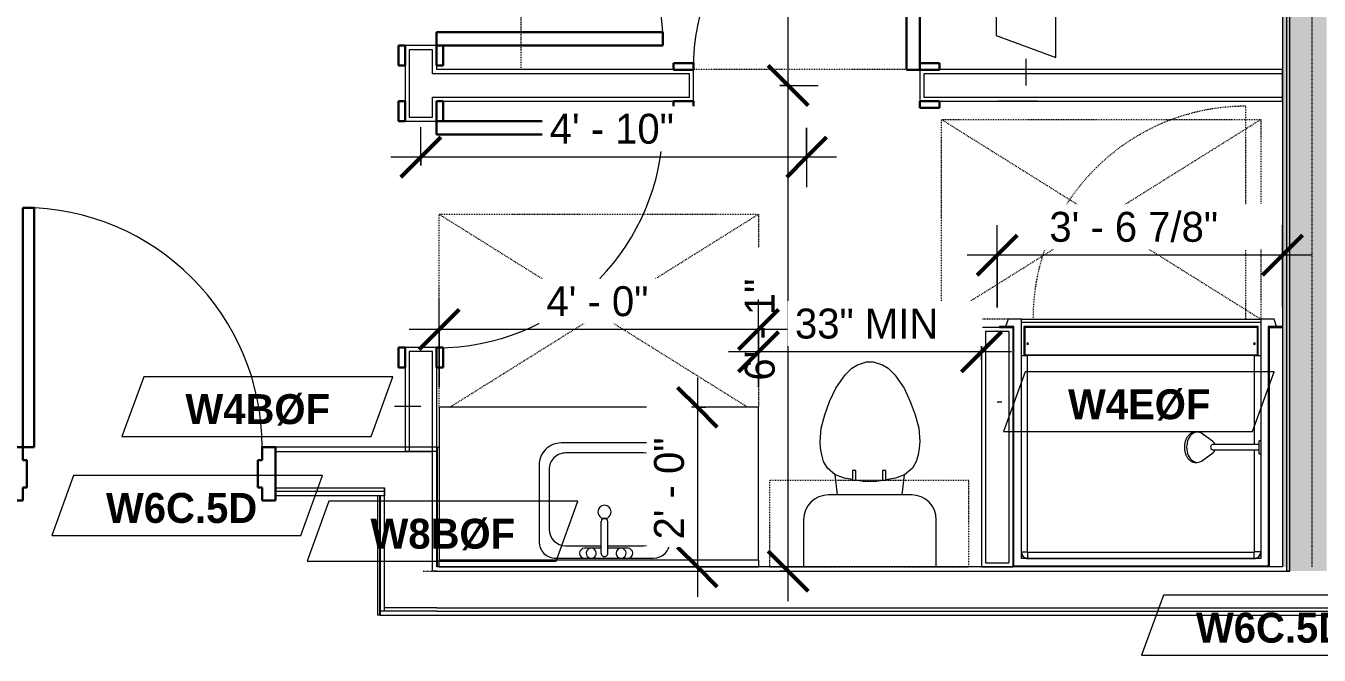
# Model space of a CAD drawing. Header units: inches. Extents: x -4010 to -1872, y 9846 to 12241.
# Drawn here: x -3128.9 to -2934.5, y 11712.1 to 11806.7 of the extents above; entities that cross this region are included whole.
import ezdxf

# ---------------------------------------------------------------- set-up
doc = ezdxf.new("R2010")
doc.units = ezdxf.units.IN
doc.header["$MEASUREMENT"] = 0
doc.linetypes.add('Dash', pattern=[0.25, 0.125, -0.125])
doc.linetypes.add('Dash 3_32_', pattern=[0.1875, 0.09375, -0.09375])
for name, color, linetype, lineweight in [('0-1', 7, 'Continuous', 5), ('0-3', 8, 'Continuous', 9), ('A-ANNO-DIMS', 211, 'Continuous', 9), ('A-ANNO-DIMS-48', 211, 'Continuous', 9), ('A-DETL-1', 90, 'Dash 3_32_', 18), ('A-DOOR-1', 7, 'Continuous', 9), ('A-DOOR-2', 10, 'Continuous', 30), ('A-DOOR-3', 31, 'Continuous', 9), ('A-DOOR-4', 31, 'Continuous', 30), ('A-DOOR-FRAM-2', 10, 'Continuous', 30), ('A-DOOR-FRAM-3', 31, 'Continuous', 30), ('A-GENM', 5, 'Continuous', 9), ('A-GENM-HDLN', 13, 'Dash', 9), ('A-WALL', 113, 'Continuous', 18), ('A-WALL-2', 250, 'Continuous', 18), ('A-WALL-3', 113, 'Continuous', 9), ('A-WALL-IDEN', 211, 'Continuous', 9), ('I-FURN', 30, 'Continuous', 9), ('I-FURN-HDLN', 30, 'Dash', 9), ('I-WALL-1', 21, 'Continuous', 18), ('I-WALL-2', 241, 'Continuous', 5), ('I-WALL-3', 7, 'Continuous', 9), ('I-WALL-4', 2, 'Continuous', 9), ('P-SANR-FIXT', 6, 'Continuous', 9), ('P-SANR-FIXT-HDLN', 131, 'Dash', 9), ('Q-CASE', 31, 'Continuous', 9), ('Q-CASE-2', 31, 'Dash', 9)]:
    doc.layers.add(name, color=color, linetype=linetype, lineweight=lineweight)
doc.styles.add('Century Gothic', font='ufonts.com_century-gothic.ttf', dxfattribs={"height": 4.5})
doc.styles.add('Century Gothic_B', font='GOTHICB.TTF', dxfattribs={"height": 4.5})
doc.dimstyles.new('OD_1__HACK_2', dxfattribs={"dimscale": 12, "dimtxt": 4.698757, "dimasz": 0.5, "dimexe": 0.375, "dimexo": 0.25, "dimgap": 0.0625, "dimtad": 1, "dimdec": 4, "dimrnd": 0.0625, "dimzin": 3, "dimdsep": 46, "dimlunit": 4, "dimtxsty": 'Century Gothic', "dimblk1": 'OBLIQUE', "dimblk2": 'OBLIQUE', "dimsah": 1, "dimcen": 0.09, "dimdle": 0.375, "dimazin": 0, "dimtfac": 1, "dimtdec": 4, "dimtix": 1, "dimtmove": 0, "dimatfit": 3, "dimfxl": 1, "dimtvp": 1, "dimtfill": 1, "dimfrac": 2, "dimtolj": 1, "dimtzin": 0, "dimarcsym": 2})

# ---------------------------------------------------------------- blocks, each defined once
blk = doc.blocks.new('Basic Wall _ INT - W8BØF - _5_8 GYP - 2X8 WOOD_BATT_ - 5_8 GYP_ - ___-2320129-UNITS PLANS - 3RD FLOOR')
at = {"layer": 'I-WALL-3'}
for p, q in [((-3067.15, 11743.36), (-3067.11, 11743.36)), ((-3067.11, 11743.36), (-3067.02, 11743.36)), ((-3067.02, 11725.36), (-3067.02, 11743.36)), ((-3067.02, 11743.36), (-3066.78, 11743.36))]:
    blk.add_line(p, q, dxfattribs=at)
blk = doc.blocks.new('Basic Wall _ INT - W8BØF - _5_8 GYP - 2X8 WOOD_BATT_ - 5_8 GYP_ - ___-2320128-UNITS PLANS - 3RD FLOOR')
at = {"layer": 'I-WALL-3'}
for p, q in [((-3076.06, 11736.11), (-3076.06, 11718.11)), ((-3075.77, 11736.11), (-3075.77, 11718.11)), ((-3075.77, 11718.11), (-3076.06, 11718.11)), ((-3075.69, 11718.11), (-3075.77, 11718.11)), ((-3075.65, 11718.11), (-3075.69, 11718.11))]:
    blk.add_line(p, q, dxfattribs=at)
blk = doc.blocks.new('HOLLOW METAL - UNIT DOOR-2191977-UNITS PLANS - 3RD FLOOR')
at = {"layer": 'A-DOOR-1'}
blk.add_arc((18, -3.875), 36, 180, 270, dxfattribs=at)
at = {"layer": 'A-DOOR-2'}
for p, q in [((16.25, -3.875), (18, -3.875)), ((16.25, -39.875), (16.25, -3.875)), ((18, -3.875), (18, -39.875)), ((18, -39.875), (16.25, -39.875))]:
    blk.add_line(p, q, dxfattribs=at)
at = {"layer": 'A-DOOR-FRAM-2'}
for p, q in [((-20, 4.125), (-18, 4.125)), ((-20, -3.875), (-20, 4.125)), ((-18, 4.125), (-18, 2.1875)), ((18, 4.125), (20, 4.125)), ((18, 2.1875), (18, 4.125)), ((20, 4.125), (20, -3.875)), ((-18, 2.1875), (-17.375, 2.1875)), ((-17.375, 2.1875), (-17.375, -1.9375)), ((17.375, 2.1875), (18, 2.1875)), ((17.375, -1.9375), (17.375, 2.1875)), ((-18, -1.9375), (-18, -3.875)), ((-17.375, -1.9375), (-18, -1.9375)), ((18, -1.9375), (17.375, -1.9375)), ((18, -3.875), (18, -1.9375)), ((-18, -3.875), (-20, -3.875)), ((20, -3.875), (18, -3.875))]:
    blk.add_line(p, q, dxfattribs=at)
blk = doc.blocks.new('CTR - 1st Phase - Common Walls_rvt-1-UNITS PLANS - 3RD FLOOR')
at = {"layer": 'I-WALL-1'}
blk.add_hatch(color=256, dxfattribs=at).paths.add_polyline_path([(-2939.96, 11725.36), (-2939.34, 11725.36), (-2939.34, 12110.34), (-2939.96, 12110.34), (-2939.96, 11726.33)], flags=0)
at = {"layer": 'I-WALL-2'}
for points in [[(-2939.34, 11724.74), (-2938.84, 11724.74), (-2938.84, 12110.34), (-2939.34, 12110.34), (-2939.34, 11725.36)], [(-2938.84, 11724.74), (-2933.34, 11724.74), (-2933.34, 12110.34), (-2938.84, 12110.34), (-2938.84, 11725.36)]]:
    blk.add_hatch(color=256, dxfattribs=at).paths.add_polyline_path(points, flags=0)
at = {"layer": 'A-WALL-2'}
for p, q in [((-2939.34, 11725.36), (-2939.34, 12110.34)), ((-2938.84, 11725.36), (-2938.84, 12110.34)), ((-3091.4, 11742.74), (-3075.65, 11742.74)), ((-3075.65, 11742.74), (-3075.02, 11742.74)), ((-3075.02, 11742.74), (-3067.77, 11742.74)), ((-3067.77, 11724.74), (-3067.77, 11742.74)), ((-3091.4, 11737.24), (-3075.65, 11737.24)), ((-3091.4, 11736.74), (-3075.65, 11736.74)), ((-3075.65, 11737.24), (-3075.02, 11737.24)), ((-3075.65, 11736.74), (-3075.02, 11736.74)), ((-3075.65, 11736.11), (-3075.02, 11736.11)), ((-3075.02, 11737.24), (-3075.02, 11736.74)), ((-3075.02, 11736.74), (-3075.02, 11737.24)), ((-3075.02, 11736.74), (-3075.02, 11736.11)), ((-3075.02, 11736.11), (-3075.02, 11736.74)), ((-3075.02, 11719.24), (-3075.02, 11736.11)), ((-3067.15, 11724.74), (-3067.77, 11724.74)), ((-3067.15, 11724.74), (-2939.34, 11724.74)), ((-2939.34, 11724.74), (-2939.34, 11725.36)), ((-2938.84, 11724.74), (-2939.34, 11724.74)), ((-2939.34, 11724.74), (-2938.84, 11724.74)), ((-2938.84, 11724.74), (-2938.84, 11725.36)), ((-3075.02, 11718.74), (-3075.65, 11718.74)), ((-3067.77, 11719.24), (-3075.02, 11719.24)), ((-3075.02, 11718.74), (-3075.02, 11719.24)), ((-3075.02, 11718.74), (-3075.02, 11719.24)), ((-3067.15, 11718.74), (-3075.02, 11718.74)), ((-3067.15, 11719.24), (-3067.77, 11719.24)), ((-3067.15, 11719.24), (-2814.4, 11719.24)), ((-3067.15, 11718.74), (-2814.4, 11718.74))]:
    blk.add_line(p, q, dxfattribs=at)
at = {"layer": 'I-WALL-3'}
for p, q in [((-2939.96, 12110.34), (-2939.96, 11761.49)), ((-2939.96, 11761.36), (-2939.96, 11725.36)), ((-3075.65, 11743.36), (-3091.4, 11743.36)), ((-3067.77, 11743.36), (-3075.65, 11743.36)), ((-3067.15, 11743.36), (-3067.77, 11743.36)), ((-3067.15, 11725.36), (-3067.15, 11743.36)), ((-3091.4, 11736.11), (-3075.65, 11736.11)), ((-3075.65, 11736.11), (-3075.65, 11718.74)), ((-2980.49, 11725.36), (-3067.15, 11725.36)), ((-2939.96, 11725.36), (-2941.99, 11725.36)), ((-3075.65, 11718.74), (-3075.65, 11718.11)), ((-3075.65, 11718.11), (-3067.15, 11718.11)), ((-3067.15, 11718.11), (-2814.4, 11718.11))]:
    blk.add_line(p, q, dxfattribs=at)
at = {"layer": '0-3', "rotation": 180}
blk.add_blockref('HOLLOW METAL - UNIT DOOR-2191977-UNITS PLANS - 3RD FLOOR', (-3111.4, 11739.49), dxfattribs=at)
at = {"layer": '0-3'}
for name in ['Basic Wall _ INT - W8BØF - _5_8 GYP - 2X8 WOOD_BATT_ - 5_8 GYP_ - ___-2320129-UNITS PLANS - 3RD FLOOR', 'Basic Wall _ INT - W8BØF - _5_8 GYP - 2X8 WOOD_BATT_ - 5_8 GYP_ - ___-2320128-UNITS PLANS - 3RD FLOOR']:
    blk.add_blockref(name, (0, 0), dxfattribs=at)
blk = doc.blocks.new('SWING - SINGLE - FLUSH - 2-10 x 6-8 - PRIVACY-3199407-UNITS PLANS - 3RD FLOOR')
at = {"layer": 'A-DOOR-3'}
blk.add_arc((17, 2.37), 34.07, 93.3657, 180, dxfattribs=at)
at = {"layer": 'A-DOOR-4'}
for p, q in [((15, 2.37), (15, 36.38)), ((17, 36.38), (15, 36.38)), ((17, 2.37), (17, 36.38)), ((17, 2.37), (15, 2.37))]:
    blk.add_line(p, q, dxfattribs=at)
at = {"layer": 'A-DOOR-FRAM-3'}
for p, q in [((-17, 3.37), (-20, 3.37)), ((-20, 3.37), (-20, 2.37)), ((-20, 2.37), (-17, 2.37)), ((-17, 2.37), (-17, 3.37)), ((20, 3.37), (17, 3.37)), ((17, 3.37), (17, 2.37)), ((17, 2.37), (20, 2.37)), ((20, 2.37), (20, 3.37)), ((-17, -2.38), (-20, -2.38)), ((-20, -2.38), (-20, -3.38)), ((-20, -3.38), (-17, -3.38)), ((-17, -3.38), (-17, -2.38)), ((20, -2.38), (17, -2.38)), ((17, -2.38), (17, -3.38)), ((17, -3.38), (20, -3.38)), ((20, -3.38), (20, -2.38))]:
    blk.add_line(p, q, dxfattribs=at)
blk = doc.blocks.new('Bed-Standard - Queen 60_ x 79_-3761504-UNITS PLANS - 3RD FLOOR')
at = {"layer": 'I-FURN'}
for p, q in [((-19.31, 41.3), (40.69, 41.3)), ((-19.31, -37.2), (-19.31, 41.3)), ((40.69, 41.3), (40.69, -37.2)), ((40.69, -23.7), (-19.31, -17.13)), ((-16.31, -23.7), (37.69, -23.7)), ((-16.31, -35.7), (-16.31, -23.7)), ((37.69, -35.7), (37.69, -23.7)), ((-16.31, -35.7), (37.69, -35.7))]:
    blk.add_line(p, q, dxfattribs=at)
at = {"layer": 'I-FURN-HDLN'}
for p, q in [((-55.31, 77.3), (-7.94, 77.3)), ((-5.44, 77.3), (55.06, 77.3)), ((57.56, 77.3), (58.94, 77.3)), ((58.69, 77.3), (58.69, -37.2)), ((63.69, 77.3), (64.69, 77.3)), ((64.69, 77.3), (64.69, 75.61)), ((64.69, 68.86), (64.69, -13.39)), ((-55.31, 17.36), (-55.31, 51.36))]:
    blk.add_line(p, q, dxfattribs=at)
blk = doc.blocks.new('M_Sink Vanity-Square - 500 x 440mm-1352614-UNITS PLANS - 3RD FLOOR')
at = {"layer": 'P-SANR-FIXT'}
for p, q in [((7.96, 7.09), (-6.72, 7.09)), ((3.62, 7.09), (-2.88, 7.09)), ((0.12, 6.33), (0.12, 1.59)), ((1.12, 6.33), (1.12, 1.59)), ((-9.22, 4.59), (-9.22, -6.73)), ((0.12, 5.22), (-5.22, 5.22)), ((-2.88, 5.59), (0.12, 5.59)), ((1.12, 5.59), (3.62, 5.59)), ((6.46, 5.22), (1.12, 5.22)), ((10.46, -6.91), (10.46, 4.59)), ((-7.72, 2.72), (-7.72, -6.23)), ((8.96, -6.23), (8.96, 2.72)), ((-5.22, -8.73), (6.46, -8.73)), ((-5.72, -10.23), (7.14, -10.23))]:
    blk.add_line(p, q, dxfattribs=at)
for centre, radius, start, end in [((-6.72, 4.59), 2.5, 90, 180), ((-2.88, 6.34), 0.75, 90, 270), ((-1.88, 6.34), 0.75, 360, 180), ((-1.88, 6.34), 0.75, 180, 0), ((0.62, 6.33), 0.5, 360, 180), ((2.62, 6.34), 0.75, 360, 180), ((2.62, 6.34), 0.75, 180, 360), ((3.62, 6.34), 0.75, 270, 90), ((7.96, 4.59), 2.5, 360, 90), ((-5.22, 2.72), 2.5, 90, 180), ((6.46, 2.72), 2.5, 0, 90), ((0.62, 0.13), 1, 360, 180), ((0.62, 0.13), 1, 180, 0), ((0.62, 1.59), 0.5, 180, 0), ((-5.72, -6.73), 3.5, 180, 270), ((-5.22, -6.23), 2.5, 180, 270), ((6.46, -6.23), 2.5, 270, 0), ((7.14, -6.91), 3.32, 270, 0)]:
    blk.add_arc(centre, radius, start, end, dxfattribs=at)
blk = doc.blocks.new('Toilet-Domestic-3D - Toilet-Domestic-3D-3234795-UNITS PLANS - 3RD FLOOR')
at = {"layer": 'P-SANR-FIXT'}
for p, q in [((-1.87, 11.5), (-0.5, 12)), ((-0.5, 12), (0.5, 12)), ((0.5, 12), (1.87, 11.5)), ((-5.13, 8), (-3.74, 10)), ((-3.74, 10), (-2.74, 11)), ((-2.74, 11), (-1.87, 11.5)), ((1.87, 11.5), (2.74, 11)), ((2.74, 11), (3.74, 10)), ((3.74, 10), (5.13, 8)), ((-6.06, 6), (-5.13, 8)), ((5.13, 8), (6.06, 6)), ((-6.79, 4), (-6.06, 6)), ((6.06, 6), (6.79, 4)), ((-7.33, 1.99), (-6.79, 4)), ((6.79, 4), (7.33, 1.99)), ((-7.5, 0), (-7.33, 1.99)), ((7.33, 1.99), (7.5, 0)), ((-7.41, -1), (-7.5, 0)), ((-7.24, -2), (-7.41, -1)), ((7.41, -1), (7.24, -2)), ((7.5, 0), (7.41, -1)), ((-6.97, -3), (-7.24, -2)), ((-6.4, -4), (-6.97, -3)), ((6.97, -3), (6.4, -4)), ((7.24, -2), (6.97, -3)), ((-5.21, -5), (-6.4, -4)), ((-3.84, -5.5), (-5.21, -5)), ((-4.86, -8.02), (-5.21, -5)), ((-2.61, -5.72), (-3.84, -5.5)), ((-1, -6), (-2.13, -5.8)), ((3.84, -5.5), (2.37, -5.76)), ((5.21, -5), (3.84, -5.5)), ((4.86, -8.02), (5.21, -5)), ((6.4, -4), (5.21, -5)), ((1, -6), (-1, -6)), ((1.89, -5.84), (1, -6)), ((6.25, -8.02), (-6.25, -8.02)), ((-9.98, -11.75), (-9.98, -18.86)), ((9.98, -18.86), (9.98, -11.75))]:
    blk.add_line(p, q, dxfattribs=at)
for centre, start, end in [((-6.25, -11.75), 90, 180), ((6.25, -11.75), 0, 90)]:
    blk.add_arc(centre, 3.73, start, end, dxfattribs=at)
blk = doc.blocks.new('Bath Vanity - Bath Vanity 48_-2551079-UNITS PLANS - 3RD FLOOR')
at = {"layer": 'Q-CASE'}
for p, q in [((-23.26, -1), (-23.26, -24)), ((24.74, -24), (24.74, -1)), ((-23.26, -24), (24.74, -24))]:
    blk.add_line(p, q, dxfattribs=at)
blk = doc.blocks.new('ADA Clearances - 30_x48_-1721104-UNITS PLANS - 3RD FLOOR')
at = {"layer": 'A-GENM-HDLN'}
for p, q in [((15, 24), (-15, -24)), ((-15, 24), (15, -24)), ((-15, 14), (-15, 24)), ((-15, 24), (15, 24)), ((15, 24), (15, -24)), ((15, -24), (-15, -24))]:
    blk.add_line(p, q, dxfattribs=at)
blk = doc.blocks.new('ADA Clearances - 30_x48_-V43-UNITS PLANS - 3RD FLOOR')
at = {"layer": 'A-GENM-HDLN'}
for p, q in [((15, 24), (-14, -22.41)), ((-14, 24), (-8, 24)), ((-5, 24), (15, 24)), ((15, 24), (15, -24)), ((-14, 22.41), (15, -24)), ((15, -24), (-14, -24))]:
    blk.add_line(p, q, dxfattribs=at)
blk = doc.blocks.new('BATHROOM MIRROR - BATHROOM MIRROR 48_-3124766-UNITS PLANS - 3RD FLOOR')
at = {"layer": 'Q-CASE'}
for p, q in [((24.74, 24), (-23.26, 24)), ((-23.26, 23), (-23.26, 24)), ((24.74, 24), (24.74, 23)), ((-23.26, 23), (24.74, 23))]:
    blk.add_line(p, q, dxfattribs=at)
blk = doc.blocks.new('300 Series Wall Hung Cabinet_326 - 30_-2909952-UNITS PLANS - 3RD FLOOR')
at = {"layer": 'Q-CASE'}
for p, q in [((-2.5, -13.19), (-2.01, -13.19)), ((-2.5, -13.19), (-2.5, -14.69)), ((-2.01, -14.69), (-2.01, -13.19)), ((2, -13.19), (2.49, -13.19)), ((2, -13.19), (2, -14.69)), ((2.49, -14.69), (2.49, -13.19)), ((-2.5, -14.69), (-2.01, -14.69)), ((2, -14.69), (2.49, -14.69))]:
    blk.add_line(p, q, dxfattribs=at)
at = {"layer": 'Q-CASE-2'}
for p, q in [((15, -0.19), (-15, -0.19)), ((-15, -0.19), (-15, -13.19)), ((15, -13.19), (15, -0.19)), ((-15, -13.19), (15, -13.19))]:
    blk.add_line(p, q, dxfattribs=at)
blk = doc.blocks.new('SWING - SINGLE - FLUSH - 2-10 x 6-8 - PRIVACY-3199405-UNITS PLANS - 3RD FLOOR')
at = {"layer": 'A-DOOR-3'}
blk.add_arc((17, -2.37), 34.07, 180, 266.6343, dxfattribs=at)
at = {"layer": 'A-DOOR-4'}
for p, q in [((15, -2.37), (15, -36.38)), ((17, -2.37), (15, -2.37)), ((17, -2.37), (17, -36.38)), ((17, -36.38), (15, -36.38))]:
    blk.add_line(p, q, dxfattribs=at)
at = {"layer": 'A-DOOR-FRAM-3'}
for p, q in [((-20, 2.38), (-20, 3.38)), ((-20, 3.38), (-17, 3.38)), ((-17, 2.38), (-20, 2.38)), ((-17, 3.38), (-17, 2.38)), ((17, 2.38), (17, 3.38)), ((17, 3.38), (20, 3.38)), ((20, 2.38), (17, 2.38)), ((20, 3.38), (20, 2.38)), ((-20, -2.37), (-17, -2.37)), ((-20, -3.37), (-20, -2.37)), ((-17, -3.37), (-20, -3.37)), ((-17, -2.37), (-17, -3.37)), ((17, -2.37), (20, -2.37)), ((17, -3.37), (17, -2.37)), ((20, -3.37), (17, -3.37)), ((20, -2.37), (20, -3.37))]:
    blk.add_line(p, q, dxfattribs=at)
blk = doc.blocks.new('4LBS24238A75FTB_V2 - 4LBS24238A75FTB_V2-3755113-UNITS PLANS - 3RD FLOOR')
at = {"layer": 'P-SANR-FIXT'}
for p, q in [((-0.75, 37.75), (-1.13, 36.62)), ((1.25, 37.75), (-0.75, 37.75)), ((1.25, 37.75), (37.25, 37.75)), ((1.25, 37.25), (1.25, 37.75)), ((1.25, 1.75), (1.25, 37.75)), ((37.25, 37.25), (1.25, 37.25)), ((37.25, 37.75), (37.25, 37.25)), ((39.25, 37.75), (37.25, 37.75)), ((37.25, 37.75), (37.25, 19.48)), ((39.63, 36.62), (39.25, 37.75)), ((0.12, 36.62), (-2.02, 36.62)), ((-2.02, 36.62), (-2.02, 36.5)), ((-2.02, 36.5), (0, 36.5)), ((0, 0.5), (0, 36.5)), ((0.12, 0.63), (0.12, 36.62)), ((1.62, 36.62), (1.62, 32.27)), ((36.88, 36.62), (1.62, 36.62)), ((36.75, 36.5), (1.75, 36.5)), ((1.75, 36.5), (1.75, 32.38)), ((36.75, 32.38), (36.75, 36.5)), ((36.88, 32.27), (36.88, 36.62)), ((40.52, 36.62), (38.38, 36.62)), ((38.38, 36.62), (38.38, 0.63)), ((38.5, 36.5), (38.5, 0.5)), ((38.5, 36.5), (40.52, 36.5)), ((40.52, 36.5), (40.52, 36.62)), ((1.75, 32.38), (36.75, 32.38)), ((2.2, 2.75), (2.2, 32.27)), ((36.3, 32.27), (2.2, 32.27)), ((36.3, 18.89), (36.3, 32.27)), ((36.3, 2.75), (36.3, 18.11)), ((37.25, 17.52), (37.25, 1.75)), ((1.28, 2.51), (1.3, 2.43)), ((1.4, 2.23), (1.42, 2.2)), ((1.51, 2.08), (1.58, 2.01)), ((2.25, 2.7), (36.25, 2.7)), ((36.92, 2.01), (36.99, 2.08)), ((37.08, 2.2), (37.1, 2.23)), ((37.2, 2.43), (37.22, 2.51)), ((38.5, 0.5), (0, 0.5)), ((38.38, 0.63), (0.12, 0.63)), ((37.25, 1.75), (1.25, 1.75)), ((1.7, 1.92), (1.73, 1.9)), ((1.75, 1.89), (1.78, 1.87)), ((1.93, 1.8), (2.01, 1.78)), ((2.25, 1.75), (2.25, 1.77)), ((2.25, 1.77), (36.25, 1.77)), ((36.25, 1.75), (36.25, 1.77)), ((36.49, 1.78), (36.57, 1.8)), ((36.77, 1.9), (36.8, 1.92))]:
    blk.add_line(p, q, dxfattribs=at)
for centre, radius, start, end in [((2.2, 34.06), 0.125, 0, 180), ((2.2, 34.06), 0.125, 180, 0), ((36.3, 34.06), 0.125, 0, 180), ((36.3, 34.06), 0.125, 180, 0), ((2.25, 2.75), 1, 180, 270), ((36.25, 2.75), 1, 270, 0)]:
    blk.add_arc(centre, radius, start, end, dxfattribs=at)
for centre, major_axis, start_param, end_param in [((2.2, 32.28), (-0.95, 0), 0, 1.570796), ((36.3, 32.28), (0.95, 0), 4.712389, 6.283185)]:
    blk.add_ellipse(centre, major_axis=major_axis, ratio=0.019505, start_param=start_param, end_param=end_param, dxfattribs=at)
for points, knots in [([(1.25, 2.77), (1.25, 2.77), (1.27, 2.76), (1.4, 2.76), (1.64, 2.75), (1.95, 2.75), (2.12, 2.75), (2.2, 2.75)], [-1, -1, -1, -1, -0.833333, -0.666667, -0.333333, -0.166667, 0, 0, 0, 0]), ([(1.25, 2.77), (1.25, 2.7), (1.26, 2.57), (1.34, 2.32), (1.52, 2.04), (1.8, 1.86), (2.05, 1.78), (2.18, 1.77), (2.25, 1.77)], [-1, -1, -1, -1, -0.875, -0.75, -0.5, -0.25, -0.125, 0, 0, 0, 0]), ([(1.59, 2), (1.54, 2.04), (1.47, 2.12), (1.41, 2.21), (1.38, 2.25)], [0.4611793, 0.4611793, 0.4611793, 0.4611793, 0.5714286, 0.6665731, 0.6665731, 0.6665731, 0.6665731]), ([(2.2, 2.75), (2.2, 2.74), (2.2, 2.74), (2.2, 2.73), (2.21, 2.72), (2.21, 2.72), (2.22, 2.71), (2.23, 2.71), (2.24, 2.7), (2.24, 2.7), (2.25, 2.7), (2.25, 2.7)], [-1, -1, -1, -1, -0.833333, -0.75, -0.666667, -0.583333, -0.416667, -0.291667, -0.208333, -0.083333, 0, 0, 0, 0]), ([(36.25, 1.77), (36.32, 1.77), (36.45, 1.78), (36.7, 1.86), (36.98, 2.04), (37.16, 2.32), (37.24, 2.57), (37.25, 2.7), (37.25, 2.77)], [-1, -1, -1, -1, -0.875, -0.75, -0.5, -0.25, -0.125, 0, 0, 0, 0]), ([(36.25, 2.7), (36.26, 2.7), (36.26, 2.7), (36.27, 2.7), (36.28, 2.71), (36.28, 2.71), (36.29, 2.72), (36.29, 2.73), (36.3, 2.74), (36.3, 2.74), (36.3, 2.75), (36.3, 2.75)], [-1, -1, -1, -1, -0.833333, -0.75, -0.666667, -0.583333, -0.416667, -0.291667, -0.208333, -0.083333, 0, 0, 0, 0]), ([(36.25, 1.8), (36.25, 1.82), (36.25, 1.91), (36.25, 2.14), (36.25, 2.45), (36.25, 2.62), (36.25, 2.7)], [-0.8333333, -0.8333333, -0.8333333, -0.8333333, -0.6666667, -0.3333333, -0.1666667, 0, 0, 0, 0]), ([(37.01, 2.1), (36.97, 2.05), (36.89, 1.97), (36.79, 1.91), (36.75, 1.88)], [0.4475924, 0.4475924, 0.4475924, 0.4475924, 0.5714286, 0.6665731, 0.6665731, 0.6665731, 0.6665731]), ([(37.19, 2.42), (37.18, 2.38), (37.16, 2.33), (37.13, 2.27), (37.12, 2.25)], [0.2174647, 0.2174647, 0.2174647, 0.2174647, 0.2857143, 0.3333068, 0.3333068, 0.3333068, 0.3333068]), ([(2.25, 1.75), (2.17, 1.75), (2.03, 1.77), (1.86, 1.82), (1.77, 1.87), (1.75, 1.88)], [0, 0, 0, 0, 0.1428571, 0.2857143, 0.3333068, 0.3333068, 0.3333068, 0.3333068]), ([(36.75, 1.88), (36.7, 1.85), (36.59, 1.8), (36.42, 1.76), (36.31, 1.75), (36.25, 1.75)], [0.6666667, 0.6666667, 0.6666667, 0.6666667, 0.7857143, 0.8928571, 1, 1, 1, 1])]:
    blk.add_open_spline(points, degree=3, knots=knots, dxfattribs=at)
for points in [[(1.25, 2.71), (1.25, 2.72), (1.25, 2.74), (1.25, 2.75)], [(1.38, 2.25), (1.37, 2.27), (1.36, 2.3), (1.35, 2.32)], [(1.75, 1.88), (1.71, 1.91), (1.67, 1.94), (1.63, 1.97)], [(2.25, 1.8), (2.25, 1.82), (2.25, 1.88), (2.25, 2.03), (2.25, 2.22), (2.25, 2.45), (2.25, 2.62), (2.25, 2.7)], [(37.25, 2.77), (37.25, 2.77), (37.23, 2.76), (37.13, 2.76), (36.98, 2.76), (36.78, 2.75), (36.55, 2.75), (36.38, 2.75), (36.3, 2.75)], [(37.12, 2.25), (37.09, 2.21), (37.07, 2.18), (37.04, 2.14)], [(37.25, 2.75), (37.25, 2.72), (37.25, 2.7), (37.25, 2.67)]]:
    blk.add_open_spline(points, degree=3, dxfattribs=at)
at = {"layer": 'P-SANR-FIXT-HDLN'}
blk.add_line((35, 37.75), (35, 69.75), dxfattribs=at)
blk.add_arc((35, 37.75), 32, 90, 180, dxfattribs=at)
blk = doc.blocks.new('Shower Head - Shower Head-3265626-UNITS PLANS - 3RD FLOOR')
at = {"layer": 'P-SANR-FIXT'}
for p, q in [((-0.98, 0), (0.98, 0)), ((-0.98, 0), (-0.98, -0.26)), ((0.98, -0.26), (-0.98, -0.26)), ((-0.39, -0.26), (-0.39, -1)), ((0.39, -1), (0.39, -0.26)), ((0.98, -0.26), (0.98, 0)), ((-0.84, -7.19), (-2.02, -8.78)), ((-0.39, -6.01), (-0.39, -7.27)), ((0.39, -7.27), (0.39, -6.01)), ((2.02, -8.78), (0.84, -7.19)), ((-2.28, -9.54), (-2.28, -9.81)), ((2.28, -9.81), (2.28, -9.54))]:
    blk.add_line(p, q, dxfattribs=at)
at = {"layer": 'P-SANR-FIXT', "flags": 128}
for points in [[(-0.39, -1), (-0.39, -1.29), (-0.39, -1.57), (-0.39, -1.85), (-0.39, -2.13), (-0.39, -2.41), (-0.39, -2.69), (-0.39, -2.96), (-0.39, -3.23), (-0.39, -3.5), (-0.39, -3.76), (-0.39, -4.02), (-0.39, -4.27), (-0.39, -4.52), (-0.39, -4.77), (-0.39, -5), (-0.39, -5.23), (-0.39, -5.46), (-0.39, -5.67), (-0.39, -5.88), (-0.39, -6.01)], [(0.39, -6.01), (0.39, -5.81), (0.39, -5.6), (0.39, -5.38), (0.39, -5.15), (0.39, -4.92), (0.39, -4.68), (0.39, -4.43), (0.39, -4.18), (0.39, -3.93), (0.39, -3.67), (0.39, -3.4), (0.39, -3.13), (0.39, -2.86), (0.39, -2.59), (0.39, -2.31), (0.39, -2.03), (0.39, -1.75), (0.39, -1.46), (0.39, -1.18), (0.39, -1)], [(-0.39, -6.87), (-0.43, -6.88), (-0.46, -6.9), (-0.49, -6.91), (-0.52, -6.93), (-0.55, -6.94), (-0.58, -6.96), (-0.61, -6.98), (-0.64, -7), (-0.67, -7.03), (-0.7, -7.05), (-0.73, -7.07), (-0.76, -7.1), (-0.78, -7.13), (-0.81, -7.16), (-0.83, -7.19), (-0.84, -7.19)], [(0.84, -7.19), (0.81, -7.16), (0.79, -7.13), (0.76, -7.1), (0.73, -7.08), (0.7, -7.05), (0.68, -7.03), (0.65, -7.01), (0.62, -6.98), (0.59, -6.97), (0.56, -6.95), (0.53, -6.93), (0.49, -6.91), (0.46, -6.9), (0.43, -6.89), (0.4, -6.87)], [(-2.28, -9.81), (-2.28, -9.88), (-2.28, -9.95), (-2.27, -10.02), (-2.25, -10.09), (-2.24, -10.16), (-2.21, -10.23), (-2.19, -10.3), (-2.16, -10.36), (-2.13, -10.43), (-2.09, -10.49), (-2.05, -10.55), (-2.01, -10.61), (-1.97, -10.67), (-1.92, -10.73), (-1.86, -10.79), (-1.81, -10.84), (-1.75, -10.89), (-1.69, -10.94), (-1.63, -10.99), (-1.57, -11.04), (-1.5, -11.08), (-1.43, -11.12), (-1.36, -11.16), (-1.28, -11.2), (-1.21, -11.24), (-1.13, -11.27), (-1.05, -11.3), (-0.97, -11.33), (-0.89, -11.36), (-0.81, -11.38), (-0.72, -11.4), (-0.64, -11.42), (-0.55, -11.44), (-0.47, -11.45), (-0.38, -11.46), (-0.29, -11.47), (-0.2, -11.48), (-0.11, -11.49), (-0.02, -11.49), (0, -11.49)], [(0, -11.49), (0.09, -11.49), (0.18, -11.48), (0.27, -11.48), (0.35, -11.47), (0.44, -11.46), (0.53, -11.44), (0.62, -11.43), (0.7, -11.41), (0.79, -11.39), (0.87, -11.36), (0.95, -11.34), (1.03, -11.31), (1.11, -11.28), (1.19, -11.25), (1.26, -11.21), (1.34, -11.17), (1.41, -11.13), (1.48, -11.09), (1.55, -11.05), (1.61, -11), (1.68, -10.95), (1.74, -10.9), (1.8, -10.85), (1.85, -10.8), (1.9, -10.74), (1.95, -10.69), (2, -10.63), (2.04, -10.57), (2.08, -10.51), (2.12, -10.44), (2.15, -10.38), (2.18, -10.31), (2.21, -10.25), (2.23, -10.18), (2.25, -10.11), (2.26, -10.04), (2.27, -9.97), (2.28, -9.9), (2.28, -9.83), (2.28, -9.81)]]:
    blk.add_lwpolyline(points, dxfattribs=at)
at = {"layer": 'P-SANR-FIXT'}
for centre, major_axis, start_param, end_param in [((0, -7.27), (0.394, 0), 3.141593, 4.712389), ((0, -7.27), (-0.394, 0), 1.570796, 3.141593), ((0, -9.54), (2.28, 0), 2.468394, 4.712389), ((0, -9.54), (-2.28, 0), 1.570796, 3.814791)]:
    blk.add_ellipse(centre, major_axis=major_axis, ratio=0.707107, start_param=start_param, end_param=end_param, dxfattribs=at)
blk = doc.blocks.new('DIMBLOCK123-UNITS PLANS - 3RD FLOOR')
at = {"layer": 'A-ANNO-DIMS-48', "lineweight": 50}
for p, q in [((-3014.31, 11797.74), (-3017.31, 11800.74)), ((-3014.31, 11797.74), (-3011.31, 11794.74)), ((-3014.31, 11724.74), (-3017.31, 11727.74)), ((-3014.31, 11724.74), (-3011.31, 11721.74))]:
    blk.add_line(p, q, dxfattribs=at)
at = {"layer": 'A-ANNO-DIMS-48'}
for p, q in [((-3015.55, 11797.74), (-3009.81, 11797.74)), ((-3014.31, 11797.74), (-3015.55, 11797.74)), ((-3014.31, 11720.24), (-3014.31, 11797.74)), ((-3015.55, 11724.74), (-3009.81, 11724.74)), ((-3014.31, 11724.74), (-3015.55, 11724.74))]:
    blk.add_line(p, q, dxfattribs=at)
at = {"layer": 'A-ANNO-DIMS-48', "color": 0, "insert": (-3020.83, 11753.37), "char_height": 4.5, "width": 18.8845, "attachment_point": 1, "rotation": 90, "line_spacing_factor": 0.984502, "style": 'Century Gothic', "bg_fill": 3, "box_fill_scale": 1.25, "bg_fill_color": 256, "bg_fill_true_color": 13158600, "bg_fill_transparency": 0}
blk.add_mtext('6\' - 1"', dxfattribs=at)
blk = doc.blocks.new('_Oblique')
at = {"color": 0, "linetype": 'ByBlock', "lineweight": -2}
blk.add_line((-0.5, -0.5), (0.5, 0.5), dxfattribs=at)
blk = doc.blocks.new('DIMBLOCK124-UNITS PLANS - 3RD FLOOR')
at = {"layer": 'A-ANNO-DIMS-48', "lineweight": 50}
for p, q in [((-3014.31, 11916.74), (-3017.31, 11919.74)), ((-3014.31, 11916.74), (-3011.31, 11913.74)), ((-3014.31, 11797.74), (-3017.31, 11800.74)), ((-3014.31, 11797.74), (-3011.31, 11794.74))]:
    blk.add_line(p, q, dxfattribs=at)
at = {"layer": 'A-ANNO-DIMS-48'}
for p, q in [((-3015.55, 11916.74), (-3009.81, 11916.74)), ((-3014.31, 11916.74), (-3015.55, 11916.74)), ((-3014.31, 11797.74), (-3014.31, 11916.74)), ((-3015.55, 11797.74), (-3009.81, 11797.74)), ((-3014.31, 11797.74), (-3015.55, 11797.74))]:
    blk.add_line(p, q, dxfattribs=at)
at = {"layer": 'A-ANNO-DIMS-48', "color": 0, "insert": (-3020.83, 11847.62), "char_height": 4.5, "width": 23.091, "attachment_point": 1, "rotation": 90, "line_spacing_factor": 0.984502, "style": 'Century Gothic', "bg_fill": 3, "box_fill_scale": 1.25, "bg_fill_color": 256, "bg_fill_true_color": 13158600, "bg_fill_transparency": 0}
blk.add_mtext('9\' - 11"', dxfattribs=at)
blk = doc.blocks.new('DIMBLOCK131-UNITS PLANS - 3RD FLOOR')
at = {"layer": 'A-ANNO-DIMS-48'}
for p, q in [((-3069.52, 11785.72), (-3069.52, 11791.46)), ((-3011.52, 11791.36), (-3011.52, 11782.46)), ((-3011.52, 11786.96), (-3011.52, 11791.36)), ((-3007.02, 11786.96), (-3074.02, 11786.96)), ((-3069.52, 11786.96), (-3069.52, 11785.72))]:
    blk.add_line(p, q, dxfattribs=at)
at = {"layer": 'A-ANNO-DIMS-48', "lineweight": 50}
for p, q in [((-3069.52, 11786.96), (-3066.52, 11789.96)), ((-3011.52, 11786.96), (-3008.52, 11789.96)), ((-3069.52, 11786.96), (-3072.52, 11783.96)), ((-3011.52, 11786.96), (-3014.52, 11783.96))]:
    blk.add_line(p, q, dxfattribs=at)
at = {"layer": 'A-ANNO-DIMS-48', "color": 0, "insert": (-3050.15, 11793.48), "char_height": 4.5, "width": 23.091, "attachment_point": 1, "line_spacing_factor": 0.984502, "style": 'Century Gothic', "bg_fill": 3, "box_fill_scale": 1.25, "bg_fill_color": 256, "bg_fill_true_color": 13158600, "bg_fill_transparency": 0}
blk.add_mtext('4\' - 10"', dxfattribs=at)
blk = doc.blocks.new('DIMBLOCK233-UNITS PLANS - 3RD FLOOR')
at = {"layer": 'A-ANNO-DIMS-48'}
for p, q in [((-3066.77, 11752.36), (-3066.77, 11765.54)), ((-3018.77, 11752.36), (-3018.77, 11765.54)), ((-3014.27, 11761.04), (-3071.27, 11761.04)), ((-3066.77, 11761.04), (-3066.77, 11752.36)), ((-3018.77, 11761.04), (-3018.77, 11752.36))]:
    blk.add_line(p, q, dxfattribs=at)
at = {"layer": 'A-ANNO-DIMS-48', "lineweight": 50}
for p, q in [((-3066.77, 11761.04), (-3063.77, 11764.04)), ((-3018.77, 11761.04), (-3015.77, 11764.04)), ((-3066.77, 11761.04), (-3069.77, 11758.04)), ((-3018.77, 11761.04), (-3021.77, 11758.04))]:
    blk.add_line(p, q, dxfattribs=at)
at = {"layer": 'A-ANNO-DIMS-48', "color": 0, "insert": (-3050.64, 11767.56), "char_height": 4.5, "width": 18.8845, "attachment_point": 1, "line_spacing_factor": 0.984502, "style": 'Century Gothic', "bg_fill": 3, "box_fill_scale": 1.25, "bg_fill_color": 256, "bg_fill_true_color": 13158600, "bg_fill_transparency": 0}
blk.add_mtext('4\' - 0"', dxfattribs=at)
blk = doc.blocks.new('DIMBLOCK234-UNITS PLANS - 3RD FLOOR')
at = {"layer": 'A-ANNO-DIMS-48'}
for p, q in [((-3027.95, 11753.86), (-3027.95, 11720.86)), ((-3026.71, 11749.36), (-3032.45, 11749.36)), ((-3027.95, 11749.36), (-3026.71, 11749.36)), ((-3026.71, 11725.36), (-3032.45, 11725.36)), ((-3027.95, 11725.36), (-3026.71, 11725.36))]:
    blk.add_line(p, q, dxfattribs=at)
at = {"layer": 'A-ANNO-DIMS-48', "lineweight": 50}
for p, q in [((-3027.95, 11749.36), (-3030.95, 11752.36)), ((-3027.95, 11749.36), (-3024.95, 11746.36)), ((-3027.95, 11725.36), (-3030.95, 11728.36)), ((-3027.95, 11725.36), (-3024.95, 11722.36))]:
    blk.add_line(p, q, dxfattribs=at)
at = {"layer": 'A-ANNO-DIMS-48', "color": 0, "insert": (-3034.47, 11729.5), "char_height": 4.5, "width": 18.8845, "attachment_point": 1, "rotation": 90, "line_spacing_factor": 0.984502, "style": 'Century Gothic', "bg_fill": 3, "box_fill_scale": 1.25, "bg_fill_color": 256, "bg_fill_true_color": 13158600, "bg_fill_transparency": 0}
blk.add_mtext('2\' - 0"', dxfattribs=at)
blk = doc.blocks.new('DIMBLOCK235-UNITS PLANS - 3RD FLOOR')
at = {"layer": 'A-ANNO-DIMS-48'}
for p, q in [((-3018.77, 11752.37), (-3018.77, 11762.18)), ((-2985.24, 11756.44), (-2985.24, 11762.18)), ((-2980.74, 11757.68), (-3023.27, 11757.68)), ((-3018.77, 11757.68), (-3018.77, 11752.37)), ((-2985.24, 11757.68), (-2985.24, 11756.44))]:
    blk.add_line(p, q, dxfattribs=at)
at = {"layer": 'A-ANNO-DIMS-48', "lineweight": 50}
for p, q in [((-3018.77, 11757.68), (-3015.77, 11760.68)), ((-2985.24, 11757.68), (-2982.24, 11760.68)), ((-3018.77, 11757.68), (-3021.77, 11754.68)), ((-2985.24, 11757.68), (-2988.24, 11754.68))]:
    blk.add_line(p, q, dxfattribs=at)
at = {"layer": 'A-ANNO-DIMS-48', "color": 0, "insert": (-3013.27, 11764.2), "char_height": 4.5, "width": 27.029, "attachment_point": 1, "line_spacing_factor": 0.984502, "style": 'Century Gothic', "bg_fill": 3, "box_fill_scale": 1.25, "bg_fill_color": 256, "bg_fill_true_color": 13158600, "bg_fill_transparency": 0}
blk.add_mtext('33" MIN', dxfattribs=at)
blk = doc.blocks.new('DIMBLOCK236-UNITS PLANS - 3RD FLOOR')
at = {"layer": 'A-ANNO-DIMS-48'}
for p, q in [((-2982.86, 11764.36), (-2982.86, 11776.73)), ((-2939.96, 11764.49), (-2939.96, 11776.73)), ((-2935.46, 11772.23), (-2987.36, 11772.23)), ((-2982.86, 11772.23), (-2982.86, 11764.36)), ((-2939.96, 11772.23), (-2939.96, 11764.49))]:
    blk.add_line(p, q, dxfattribs=at)
at = {"layer": 'A-ANNO-DIMS-48', "lineweight": 50}
for p, q in [((-2982.86, 11772.23), (-2979.86, 11775.23)), ((-2939.96, 11772.23), (-2936.96, 11775.23)), ((-2982.86, 11772.23), (-2985.86, 11769.23)), ((-2939.96, 11772.23), (-2942.96, 11769.23))]:
    blk.add_line(p, q, dxfattribs=at)
at = {"layer": 'A-ANNO-DIMS-48', "color": 0, "insert": (-2975.02, 11778.74), "char_height": 4.5, "width": 32.6676, "attachment_point": 1, "line_spacing_factor": 0.984502, "style": 'Century Gothic', "bg_fill": 3, "box_fill_scale": 1.25, "bg_fill_color": 256, "bg_fill_true_color": 13158600, "bg_fill_transparency": 0}
blk.add_mtext('3\' - 6 7/8"', dxfattribs=at)
blk = doc.blocks.new('Wall Tag - Arch Wall-3956453-UNITS PLANS - 3RD FLOOR')
at = {"layer": 'A-WALL-IDEN'}
for p, q in [((-0.3561, 0.0937), (-0.4244, -0.0937)), ((0.4244, 0.0937), (-0.3561, 0.0937)), ((0.3561, -0.0937), (0.4244, 0.0937)), ((-0.4244, -0.0937), (0.3561, -0.0937))]:
    blk.add_line(p, q, dxfattribs=at)

msp = doc.modelspace()

# ---------------------------------------------------------------- linework, layer by layer
at = {"layer": 'A-DETL-1'}
for p, q in [((-2935.52374, 11725.3644), (-2935.52374, 12079.3644)), ((-2976.78554, 11795.3644), (-2982.78554, 11795.3644)), ((-3069.16194, 11724.7394), (-2941.48929, 11724.7394))]:
    msp.add_line(p, q, dxfattribs=at)
at = {"layer": 'A-WALL'}
for p, q in [((-3071.27374, 11803.1144), (-3071.27374, 11792.9894)), ((-3067.77374, 11803.1144), (-3071.27374, 11803.1144)), ((-3067.77374, 11799.4894), (-3067.77374, 11803.1144)), ((-3029.14874, 11799.4894), (-3067.77374, 11799.4894)), ((-3029.14874, 11795.9894), (-3029.14874, 11799.4894)), ((-2939.96124, 11799.4894), (-2993.89874, 11799.4894)), ((-2993.89874, 11799.4894), (-2993.89874, 11795.9894)), ((-3067.77374, 11792.9894), (-3067.77374, 11795.9894)), ((-3067.77374, 11795.9894), (-3029.14874, 11795.9894)), ((-2993.89874, 11795.9894), (-2939.96124, 11795.9894)), ((-3071.27374, 11792.9894), (-3067.77374, 11792.9894)), ((-2981.11015, 11760.7394), (-2984.61015, 11760.7394)), ((-2984.61015, 11760.7394), (-2984.61015, 11725.9894)), ((-2981.11015, 11760.7394), (-2981.11015, 11725.9894)), ((-3067.77374, 11757.7394), (-3071.27374, 11757.7394)), ((-3071.27374, 11757.7394), (-3071.27374, 11742.74399)), ((-3067.77374, 11742.74399), (-3067.77374, 11757.7394)), ((-2984.61015, 11725.9894), (-2981.11015, 11725.9894))]:
    msp.add_line(p, q, dxfattribs=at)
at = {"layer": 'A-WALL-3'}
for p, q in [((-3067.14874, 11803.7394), (-3071.89874, 11803.7394)), ((-3071.89874, 11803.7394), (-3071.89874, 11792.3644)), ((-3067.14874, 11800.1144), (-3067.14874, 11803.7394)), ((-3028.52374, 11800.1144), (-3067.14874, 11800.1144)), ((-3028.52374, 11795.3644), (-3028.52374, 11800.1144)), ((-2939.96124, 11800.1144), (-2994.52374, 11800.1144)), ((-2994.52374, 11800.1144), (-2994.52374, 11795.3644)), ((-2939.96124, 11795.3644), (-2939.96124, 11800.1144)), ((-3067.14874, 11792.3644), (-3067.14874, 11795.3644)), ((-3067.14874, 11795.3644), (-3028.52374, 11795.3644)), ((-2994.52374, 11795.3644), (-2939.96124, 11795.3644)), ((-3071.89874, 11792.3644), (-3067.14874, 11792.3644)), ((-3067.14874, 11758.3644), (-3071.89874, 11758.3644)), ((-3071.89874, 11758.3644), (-3071.89874, 11742.74399)), ((-3067.14874, 11742.74399), (-3067.14874, 11758.3644)), ((-3071.89874, 11742.74399), (-3067.14874, 11742.74399))]:
    msp.add_line(p, q, dxfattribs=at)
at = {"layer": 'A-WALL-IDEN'}
msp.add_line((-2978.52936, 11797.7394), (-2978.52936, 11801.7167), dxfattribs=at)
at = {"layer": 'I-WALL-4'}
for p, q in [((-2982.50906, 11761.3644), (-2985.23515, 11761.3644)), ((-2985.23515, 11761.3644), (-2985.23515, 11725.3644)), ((-2985.23515, 11725.3644), (-2980.48515, 11725.3644))]:
    msp.add_line(p, q, dxfattribs=at)

# ---------------------------------------------------------------- block references
at = {"layer": '0-1'}
msp.add_blockref('CTR - 1st Phase - Common Walls_rvt-1-UNITS PLANS - 3RD FLOOR', (0, 0), dxfattribs=at)
at = {"layer": 'A-DOOR-3'}
for name, p, rotation in [('SWING - SINGLE - FLUSH - 2-10 x 6-8 - PRIVACY-3199407-UNITS PLANS - 3RD FLOOR', (-3069.52374, 11820.7394), 269.9999999999668), ('SWING - SINGLE - FLUSH - 2-10 x 6-8 - PRIVACY-3199405-UNITS PLANS - 3RD FLOOR', (-3069.52374, 11775.3644), 89.99999999996686)]:
    msp.add_blockref(name, p, dxfattribs=dict(at, rotation=rotation))
msp.add_blockref('SWING - SINGLE - FLUSH - 2-10 x 6-8 - PRIVACY-3199407-UNITS PLANS - 3RD FLOOR', (-3011.52374, 11797.7394), dxfattribs=at)
at = {"layer": 'A-GENM'}
for name, p, rotation in [('ADA Clearances - 30_x48_-1721104-UNITS PLANS - 3RD FLOOR', (-2967.23515, 11777.6144), 89.99999999987828), ('ADA Clearances - 30_x48_-V43-UNITS PLANS - 3RD FLOOR', (-3042.77374, 11763.36899), 90.00000000005663)]:
    msp.add_blockref(name, p, dxfattribs=dict(at, rotation=rotation))
at = {"layer": 'A-WALL-IDEN', "xscale": 47.99999999999997, "yscale": 47.99999999999997, "zscale": 47.99999999999997, "rotation": 89.99999999999991}
msp.add_blockref('Wall Tag - Arch Wall-3956453-UNITS PLANS - 3RD FLOOR', (-2978.52936, 11822.31426), dxfattribs=at)
at = {"layer": 'A-WALL-IDEN', "xscale": 47.99999999999997, "yscale": 47.99999999999997, "zscale": 47.99999999999997}
for p in [(-3094.0986, 11749.46568), (-3104.66749, 11734.61237), (-3066.27171, 11730.7394), (-2940.77374, 11716.61237)]:
    msp.add_blockref('Wall Tag - Arch Wall-3956453-UNITS PLANS - 3RD FLOOR', p, dxfattribs=at)
at = {"layer": 'I-FURN', "rotation": 89.99999999997092}
msp.add_blockref('Bed-Standard - Queen 60_ x 79_-3761504-UNITS PLANS - 3RD FLOOR', (-2977.16474, 11855.42587), dxfattribs=at)
at = {"layer": 'P-SANR-FIXT'}
for name, p in [('4LBS24238A75FTB_V2 - 4LBS24238A75FTB_V2-3755113-UNITS PLANS - 3RD FLOOR', (-2980.48515, 11724.8644)), ('Toilet-Domestic-3D - Toilet-Domestic-3D-3234795-UNITS PLANS - 3RD FLOOR', (-3002.00444, 11744.22021))]:
    msp.add_blockref(name, p, dxfattribs=at)
for name, p, rotation in [('Shower Head - Shower Head-3265626-UNITS PLANS - 3RD FLOOR', (-2943.23515, 11743.3644), 270.0000000000801), ('M_Sink Vanity-Square - 500 x 440mm-1352614-UNITS PLANS - 3RD FLOOR', (-3041.29425, 11733.76814), 180)]:
    msp.add_blockref(name, p, dxfattribs=dict(at, rotation=rotation))
at = {"layer": 'Q-CASE', "rotation": 180}
for name, p in [('Bath Vanity - Bath Vanity 48_-2551079-UNITS PLANS - 3RD FLOOR', (-3042.03603, 11725.3644)), ('300 Series Wall Hung Cabinet_326 - 30_-2909952-UNITS PLANS - 3RD FLOOR', (-3002.12944, 11725.18149)), ('BATHROOM MIRROR - BATHROOM MIRROR 48_-3124766-UNITS PLANS - 3RD FLOOR', (-3042.03603, 11749.36899))]:
    msp.add_blockref(name, p, dxfattribs=at)

# ---------------------------------------------------------------- texts
at = {"layer": 'A-WALL-IDEN', "char_height": 4.5, "attachment_point": 1, "style": 'Century Gothic_B'}
for s, insert, width in [('W4BØF', (-3104.92248, 11751.33698), 26.058), ('W4EØF', (-2972.21524, 11752.06944), 25.6035), ('W6C.5D', (-3116.87089, 11736.48367), 29.391), ('W8BØF', (-3077.09559, 11732.6107), 26.058), ('W6C.5D', (-2952.97714, 11718.48367), 29.391)]:
    msp.add_mtext(s, dxfattribs=dict(at, insert=insert, width=width))

# ---------------------------------------------------------------- next in the draw order: dimensions: what is measured, and where the dimension line sits
at = {"layer": 'A-ANNO-DIMS'}
dim = msp.add_linear_dim(base=(-3014.30723, 11797.7394), p1=(-3018.54987, 11724.7394), p2=(-3018.54987, 11797.7394), angle=90, dimstyle='OD_1__HACK_2', override={"dimpost": '<>', "dimfxl": 73}, dxfattribs=at)
dim.commit()
dim.dimension.update_dxf_attribs({"geometry": 'DIMBLOCK123-UNITS PLANS - 3RD FLOOR', "text_midpoint": (-3017.42042, 11761.2394)})

# ---------------------------------------------------------------- next in the draw order: dimensions: what is measured, and where the dimension line sits
dim = msp.add_linear_dim(base=(-3014.30723, 11916.7394), p1=(-3018.54987, 11797.7394), p2=(-3018.54987, 11916.7394), angle=90, dimstyle='OD_1__HACK_2', override={"dimpost": '<>', "dimfxl": 119}, dxfattribs=at)
dim.commit()
dim.dimension.update_dxf_attribs({"geometry": 'DIMBLOCK124-UNITS PLANS - 3RD FLOOR', "text_midpoint": (-3017.42042, 11857.2394)})
dim = msp.add_linear_dim(base=(-3066.77374, 11761.04296), p1=(-3018.77374, 11749.3644), p2=(-3066.77374, 11749.3644), dimstyle='OD_1__HACK_2', override={"dimpost": '<>', "dimfxl": 48}, dxfattribs=at)
dim.commit()
dim.dimension.update_dxf_attribs({"geometry": 'DIMBLOCK233-UNITS PLANS - 3RD FLOOR', "text_midpoint": (-3042.77374, 11764.15615)})

# ---------------------------------------------------------------- next in the draw order: linework, layer by layer
at = {"layer": 'A-WALL-IDEN'}
msp.add_line((-3069.52374, 11749.46568), (-3073.50104, 11749.46568), dxfattribs=at)

# ---------------------------------------------------------------- next in the draw order: dimensions: what is measured, and where the dimension line sits
at = {"layer": 'A-ANNO-DIMS'}
dim = msp.add_linear_dim(base=(-3069.52374, 11786.95767), p1=(-3011.52374, 11794.3644), p2=(-3069.52374, 11782.71503), dimstyle='OD_1__HACK_2', override={"dimpost": '<>', "dimfxl": 59.158327}, dxfattribs=at)
dim.commit()
dim.dimension.update_dxf_attribs({"geometry": 'DIMBLOCK131-UNITS PLANS - 3RD FLOOR', "text_midpoint": (-3040.52374, 11790.07086)})
dim = msp.add_linear_dim(base=(-3027.95019, 11725.3644), p1=(-3023.70755, 11749.3644), p2=(-3023.70755, 11725.3644), angle=90, dimstyle='OD_1__HACK_2', override={"dimpost": '<>', "dimfxl": 24}, dxfattribs=at)
dim.commit()
dim.dimension.update_dxf_attribs({"geometry": 'DIMBLOCK234-UNITS PLANS - 3RD FLOOR', "text_midpoint": (-3031.06338, 11737.3644)})

# ---------------------------------------------------------------- next in the draw order: dimensions: what is measured, and where the dimension line sits
dim = msp.add_linear_dim(base=(-3018.77374, 11757.67795), p1=(-2985.23515, 11753.43531), p2=(-3018.77374, 11749.36899), text='33" MIN', dimstyle='OD_1__HACK_2', override={"dimpost": '<>', "dimfxl": 33.784198}, dxfattribs=at)
dim.commit()
dim.dimension.update_dxf_attribs({"geometry": 'DIMBLOCK235-UNITS PLANS - 3RD FLOOR', "text_midpoint": (-3002.00444, 11760.79114)})

# ---------------------------------------------------------------- next in the draw order: linework, layer by layer
at = {"layer": 'A-WALL-IDEN'}
msp.add_line((-2982.86015, 11750.19814), (-2982.16845, 11750.19814), dxfattribs=at)

# ---------------------------------------------------------------- next in the draw order: block references
at = {"layer": 'A-WALL-IDEN', "xscale": 47.99999999999997, "yscale": 47.99999999999997, "zscale": 47.99999999999997}
msp.add_blockref('Wall Tag - Arch Wall-3956453-UNITS PLANS - 3RD FLOOR', (-2961.57089, 11750.19814), dxfattribs=at)

# ---------------------------------------------------------------- next in the draw order: dimensions: what is measured, and where the dimension line sits
at = {"layer": 'A-ANNO-DIMS'}
dim = msp.add_linear_dim(base=(-2982.86015, 11772.22598), p1=(-2939.96124, 11761.4894), p2=(-2982.86015, 11761.3644), dimstyle='OD_1__HACK_2', override={"dimpost": '<>', "dimfxl": 42.899091}, dxfattribs=at)
dim.commit()
dim.dimension.update_dxf_attribs({"geometry": 'DIMBLOCK236-UNITS PLANS - 3RD FLOOR', "text_midpoint": (-2961.41069, 11775.58849)})

doc.saveas('drawing.dxf')
